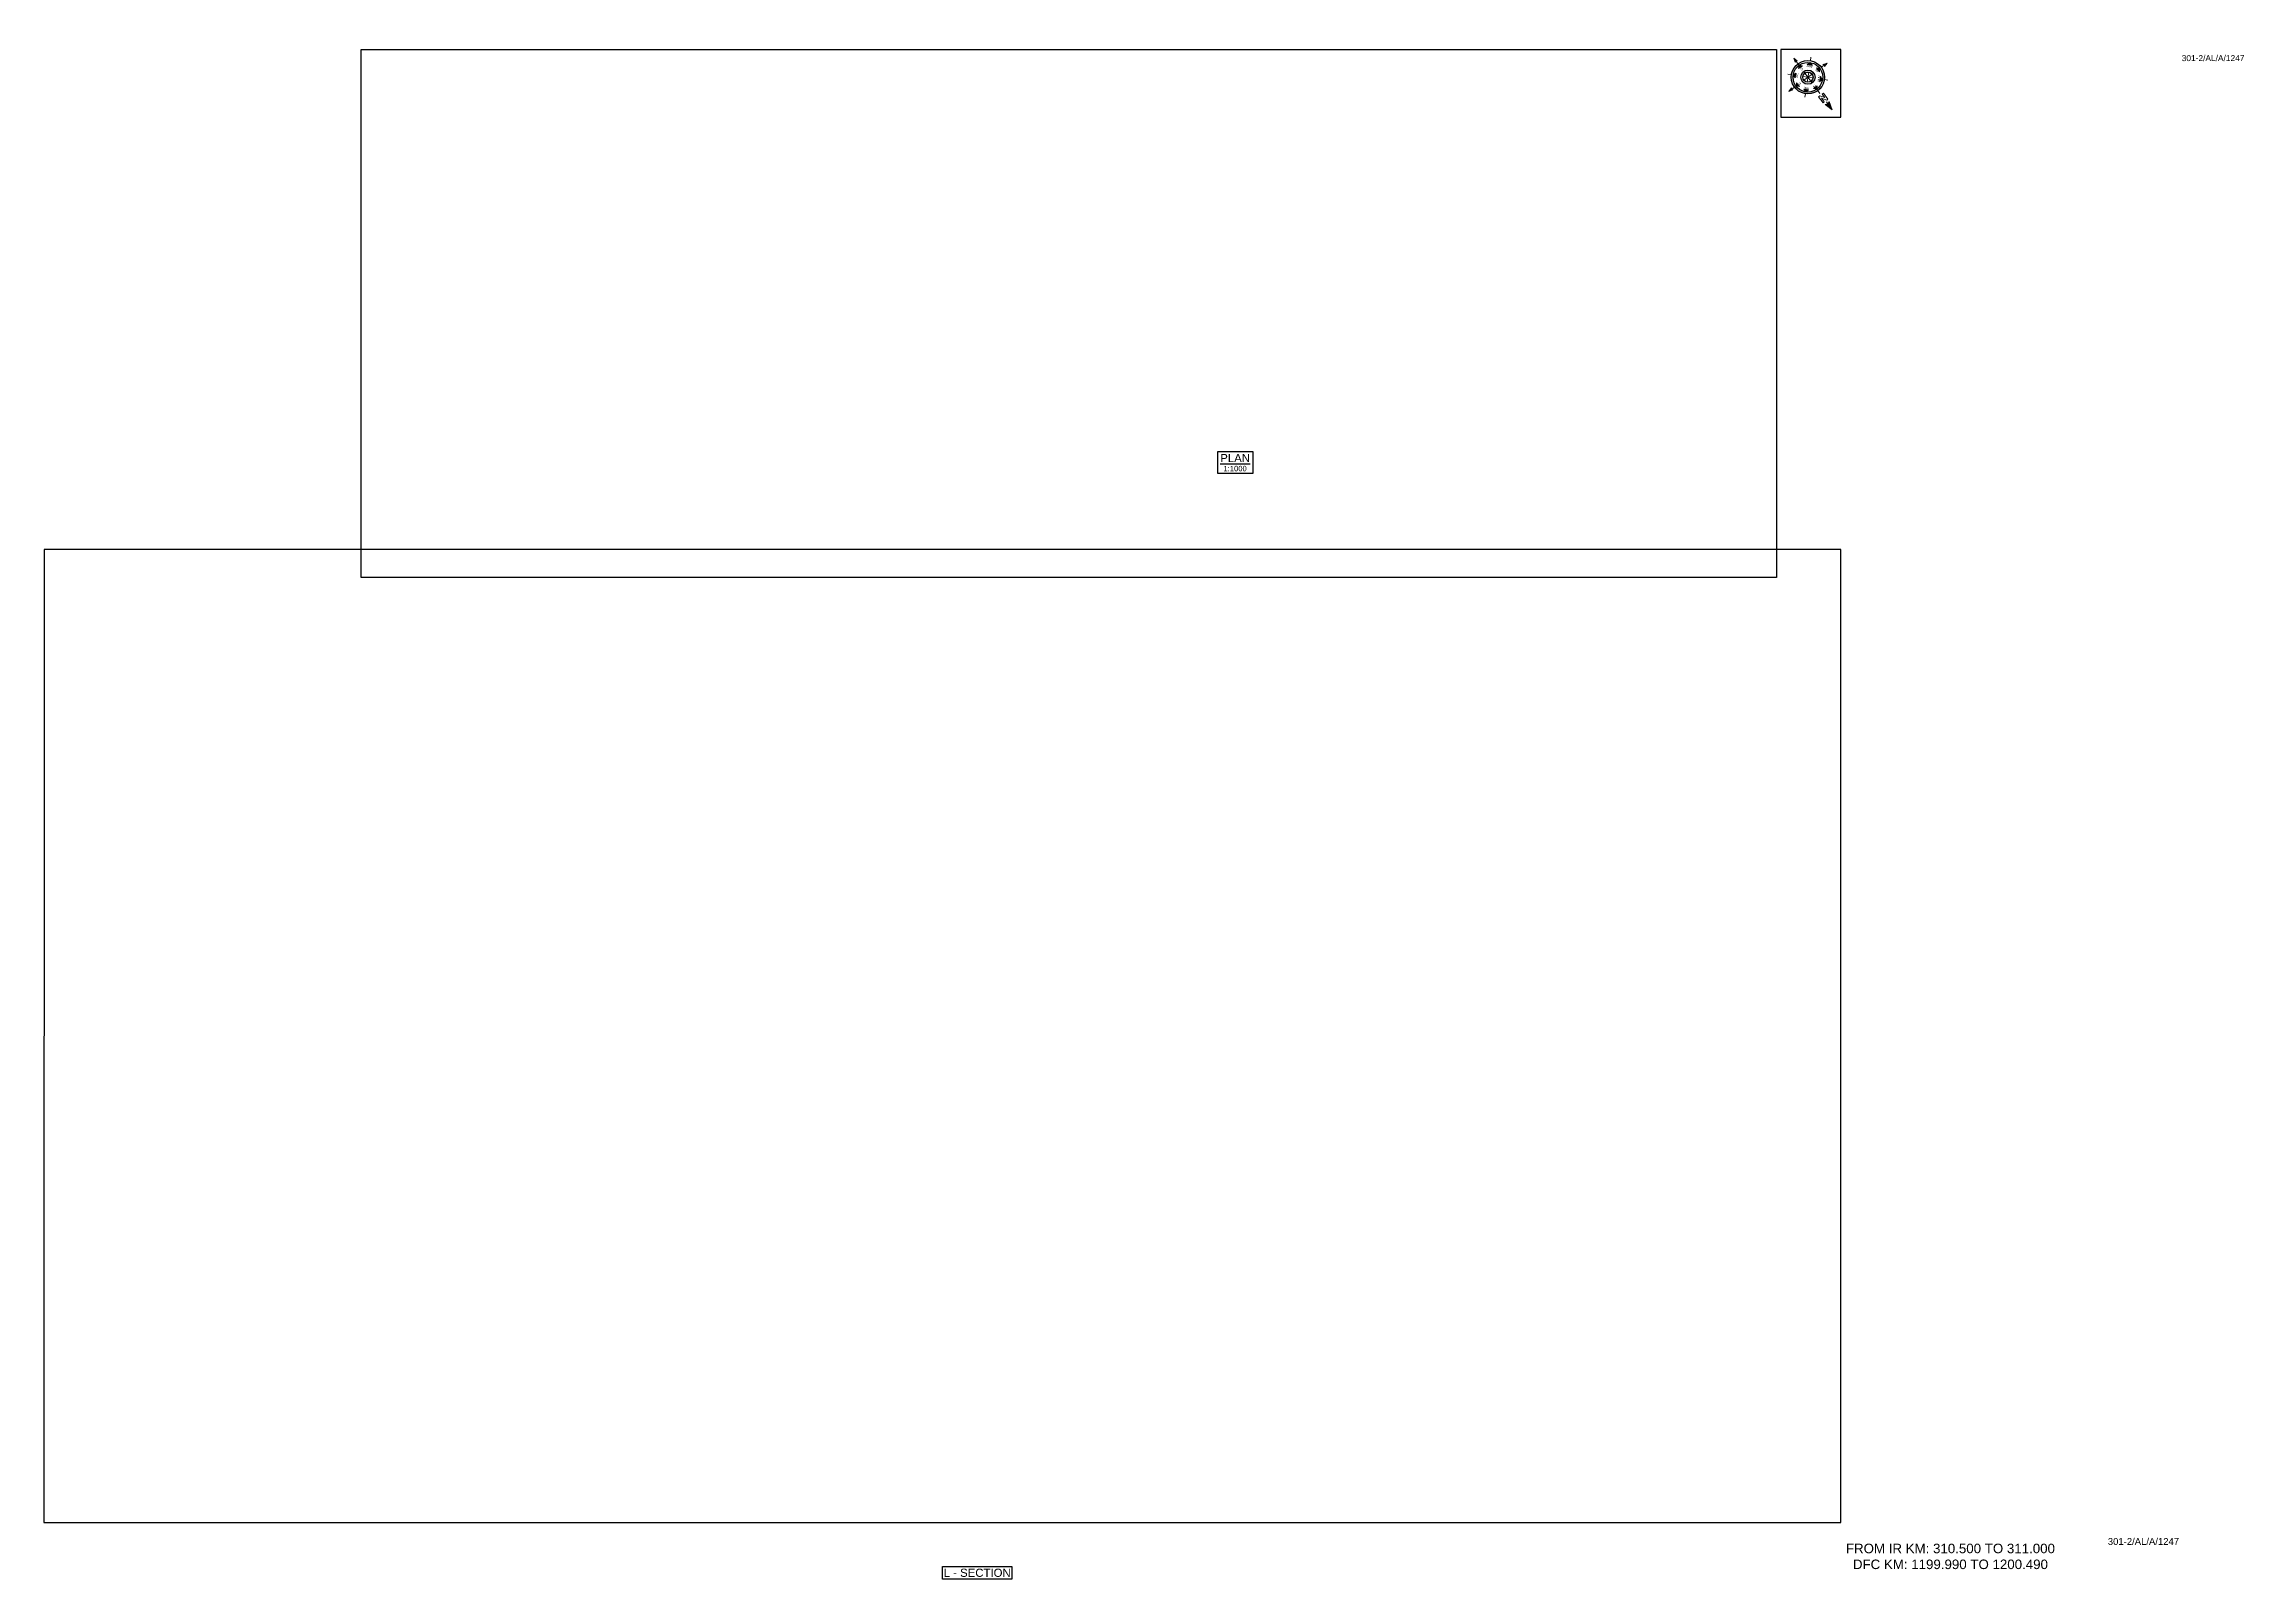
# Paper-space layout '1247' of a CAD drawing. Header units: metres. Extents: x 15 to 824, y 16 to 581.
import ezdxf
from ezdxf.enums import TextEntityAlignment as Align

# ---------------------------------------------------------------- set-up
doc = ezdxf.new("R2010")
doc.units = ezdxf.units.M
doc.header["$MEASUREMENT"] = 0
doc.layers.get('Defpoints').update_dxf_attribs({"color": 5})
doc.layers.add('title', color=7, linetype='Continuous')
doc.styles.get("Standard").update_dxf_attribs({"font": 'arial.ttf'})
doc.styles.add('Style-Arial', font='arial.ttf')

# ---------------------------------------------------------------- blocks, each defined once
blk = doc.blocks.new('N')
for points in [[(0, 8.41), (-0.49, 6.68), (0, 6.93)], [(0.49, 6.68), (0, 6.93), (0, 8.41)], [(-4.93, 0), (-4.07, 0.25), (-4.19, 0)], [(-4.07, -0.25), (-4.19, 0), (-4.93, 0)], [(-3.08, 0), (-2.59, 0.49), (-2.59, -0.49)], [(-2.18, 2.18), (-1.48, 2.18), (-2.18, 1.48)], [(0, 3.08), (0.49, 2.59), (-0.49, 2.59)], [(2.18, 2.18), (2.18, 1.48), (1.48, 2.18)], [(3.08, 0), (2.59, -0.49), (2.59, 0.49)], [(4.07, 0.25), (4.19, 0), (4.93, 0)], [(4.93, 0), (4.07, -0.25), (4.19, 0)], [(-2.18, -2.18), (-2.18, -1.48), (-1.48, -2.18)], [(0, -3.08), (-0.49, -2.59), (0.49, -2.59)], [(0, -4.93), (-0.25, -4.07), (0, -4.19)], [(0.25, -4.07), (0, -4.19), (0, -4.93)], [(2.18, -2.18), (1.48, -2.18), (2.18, -1.48)]]:
    blk.add_hatch(color=7).paths.add_polyline_path(points, flags=0)
h = blk.add_hatch(color=7)
h.paths.add_polyline_path([(0, -3.08), (0, -3.46, 1), (0, 3.46), (0, 3.08, -1)])
h.paths.add_polyline_path([(0, 1.05), (0, 1.48, 1), (0, -1.48), (0, -1.05, -1)])
at = {"color": 7, "linetype": 'ByBlock', "lineweight": 13}
for p, q in [((-0.61, 4.57), (-0.61, 6.12)), ((-0.61, 6.12), (-0.3, 6.12)), ((-0.3, 6.12), (0.32, 5.19)), ((0.32, 4.57), (-0.3, 5.5)), ((-0.3, 5.5), (-0.3, 4.57)), ((0.32, 5.19), (0.32, 6.12)), ((0.32, 6.12), (0.64, 6.12)), ((0.64, 6.12), (0.64, 4.57))]:
    blk.add_line(p, q, dxfattribs=at)
at = {"color": 7, "lineweight": 13}
for p, q in [((0, 6.41), (0, 7.28)), ((-3.46, 0), (-4.19, 0)), ((-2.45, 2.45), (-2.97, 2.97)), ((1.05, 0), (-1.05, 0)), ((-1.05, 0), (1.05, 0)), ((-0.74, 0.74), (0.74, -0.74)), ((0.74, 0.74), (-0.74, -0.74)), ((0.74, -0.74), (-0.74, 0.74)), ((-0.74, -0.74), (0.74, 0.74)), ((0, 3.46), (0, 4.19)), ((0, 3.46), (0, 3.08)), ((0, 1.05), (0, 1.48)), ((0, 1.05), (0, -1.05)), ((0, -1.05), (0, 1.05)), ((2.45, 2.45), (2.97, 2.97)), ((3.46, 0), (4.19, 0)), ((-2.45, -2.45), (-2.97, -2.97)), ((0, -1.05), (0, -1.48)), ((0, -3.46), (0, -3.08)), ((0, -3.46), (0, -4.19)), ((2.45, -2.45), (2.97, -2.97))]:
    blk.add_line(p, q, dxfattribs=at)
for points in [[(0, 8.41), (-0.49, 6.68), (0, 6.93), (0, 6.93)], [(0.49, 6.68), (0, 6.93), (0, 8.41), (0, 8.41)], [(-4.93, 0), (-4.07, 0.25), (-4.19, 0), (-4.19, 0)], [(-4.07, -0.25), (-4.19, 0), (-4.93, 0), (-4.93, 0)], [(-3.08, 0), (-2.59, 0.49), (-2.59, -0.49), (-2.59, -0.49)], [(-2.18, 2.18), (-1.48, 2.18), (-2.18, 1.48), (-2.18, 1.48)], [(0, 3.08), (0.49, 2.59), (-0.49, 2.59), (-0.49, 2.59)], [(2.18, 2.18), (2.18, 1.48), (1.48, 2.18), (1.48, 2.18)], [(3.08, 0), (2.59, -0.49), (2.59, 0.49), (2.59, 0.49)], [(4.07, 0.25), (4.19, 0), (4.93, 0), (4.93, 0)], [(4.93, 0), (4.07, -0.25), (4.19, 0), (4.19, 0)], [(-2.18, -2.18), (-2.18, -1.48), (-1.48, -2.18), (-1.48, -2.18)], [(0, -3.08), (-0.49, -2.59), (0.49, -2.59), (0.49, -2.59)], [(0, -4.93), (-0.25, -4.07), (0, -4.19), (0, -4.19)], [(0.25, -4.07), (0, -4.19), (0, -4.93), (0, -4.93)], [(2.18, -2.18), (1.48, -2.18), (2.18, -1.48), (2.18, -1.48)]]:
    blk.add_lwpolyline(points, close=True, dxfattribs=at)
at = {"color": 7, "linetype": 'ByBlock', "lineweight": 13}
for points in [[(-0.3, 4.57), (-0.61, 4.57)], [(0.32, 4.57), (0.64, 4.57)]]:
    blk.add_lwpolyline(points, dxfattribs=at)
at = {"color": 7}
for radius in [3.46, 3.08, 1.48, 1.05]:
    blk.add_circle((0, 0), radius, dxfattribs=at)
for s, rotation, p in [('W', 90, (-2.1, 0)), ('NW', 45, (-1.48, 1.48)), ('NE', 315, (1.48, 1.48)), ('E', 270, (1.97, 0)), ('SW', 135, (-1.48, -1.48)), ('SE', 225, (1.48, -1.48))]:
    blk.add_text(s, height=0.6, rotation=rotation, dxfattribs=at).set_placement(p, align=Align.CENTER)
for s, p in [('N', (0, 2.1)), ('S', (0, -2.47))]:
    blk.add_text(s, height=0.6, dxfattribs=at).set_placement(p, align=Align.CENTER)

psp = doc.layouts.new('1247')

# ---------------------------------------------------------------- linework, layer by layer
psp.add_lwpolyline([(345.48, 16.2), (345.48, 20.8), (371.01, 20.8), (371.01, 16.2)], close=True)
at = {"layer": 'Defpoints'}
psp.add_lwpolyline([(14.99, 36.99), (675.99, 36.99), (676.01, 395.08), (15.01, 395.08)], close=True, dxfattribs=at)
at = {"layer": 'title', "color": 7, "linetype": 'Continuous', "lineweight": -3}
psp.add_lwpolyline([(446.77, 431.13), (459.66, 431.13), (459.66, 422.98), (446.77, 422.98)], close=True, dxfattribs=at)

# ---------------------------------------------------------------- texts
at = {"style": 'Style-Arial'}
for height, p in [(2.2, (801.38, 574.76)), (2.5, (774.19, 28.76))]:
    psp.add_text('301-2/AL/A/1247', height=height, dxfattribs=at).set_placement(p)
at = {"insert": (674.16, 29.19), "char_height": 3.5, "attachment_point": 1, "style": 'Style-Arial'}
psp.add_mtext_dynamic_manual_height_columns('\\pxqc;FROM IR KM: 310.500 TO 311.000 {\\C1;DFC KM: 1199.990 TO 1200.490 }', width=84.2726, gutter_width=17.5, heights=[0], dxfattribs=at)
at = {"layer": 'title', "color": 7, "linetype": 'Continuous', "lineweight": -3, "style": 'Style-Arial'}
for s, height, p in [('%%UPLAN', 3, (453.16, 428.69)), ('1:1000', 2, (453.16, 424.83))]:
    psp.add_text(s, height=height, dxfattribs=at).set_placement(p, align=Align.MIDDLE)
at = {"layer": 'title', "style": 'Style-Arial'}
psp.add_text('L - SECTION', height=3, rotation=0.00006, dxfattribs=at).set_placement((358.27, 18.5), align=Align.MIDDLE_CENTER)

# ---------------------------------------------------------------- viewports
at = {"layer": 'Defpoints'}
vp = psp.add_viewport(center=(345.5, 216.04), size=(661.02, 358.09), view_center_point=(25205, -12058.56), view_height=358.09, status=3, dxfattribs=at)
vp.dxf.flags = 0x10000  # cut along an outline
vp.dxf.clipping_boundary_handle = psp.add_lwpolyline([(14.99, 36.99), (675.99, 36.99), (676.01, 395.08), (15.01, 395.08)], format="xyb", close=True, dxfattribs={"invisible": 1}).dxf.handle

# ---------------------------------------------------------------- wipeouts: each hides what was drawn before it
psp.add_wipeout([(653.96, 579), (676, 579), (676, 554.19), (653.96, 554.19)])

# ---------------------------------------------------------------- next in the draw order: linework, layer by layer
psp.add_lwpolyline([(676, 579), (653.96, 579), (653.96, 554.19), (676, 554.19)], close=True)
psp.add_lwpolyline([(131.66, 579), (652.33, 579), (652.33, 384.8), (131.66, 384.77)], close=True, dxfattribs=at)

# ---------------------------------------------------------------- next in the draw order: block references
at = {"xscale": 1.771541522973351, "yscale": 1.771541522973351, "zscale": 1.771541522973351, "rotation": 216.5675582561224}
psp.add_blockref('N', (663.88, 568.84), dxfattribs=at)

# ---------------------------------------------------------------- next in the draw order: viewports
at = {"layer": 'Defpoints', "view_twist_angle": 216.56755826}
vp = psp.add_viewport(center=(391.99, 481.88), size=(520.67, 194.23), view_center_point=(1506461.74, -3098669.8), view_height=194.23, dxfattribs=at)
vp.dxf.flags = 0x10000  # cut along an outline
vp.dxf.clipping_boundary_handle = psp.add_lwpolyline([(131.66, 579), (652.33, 579), (652.33, 384.8), (131.66, 384.77)], format="xyb", close=True, dxfattribs={"invisible": 1}).dxf.handle

doc.saveas('drawing.dxf')
